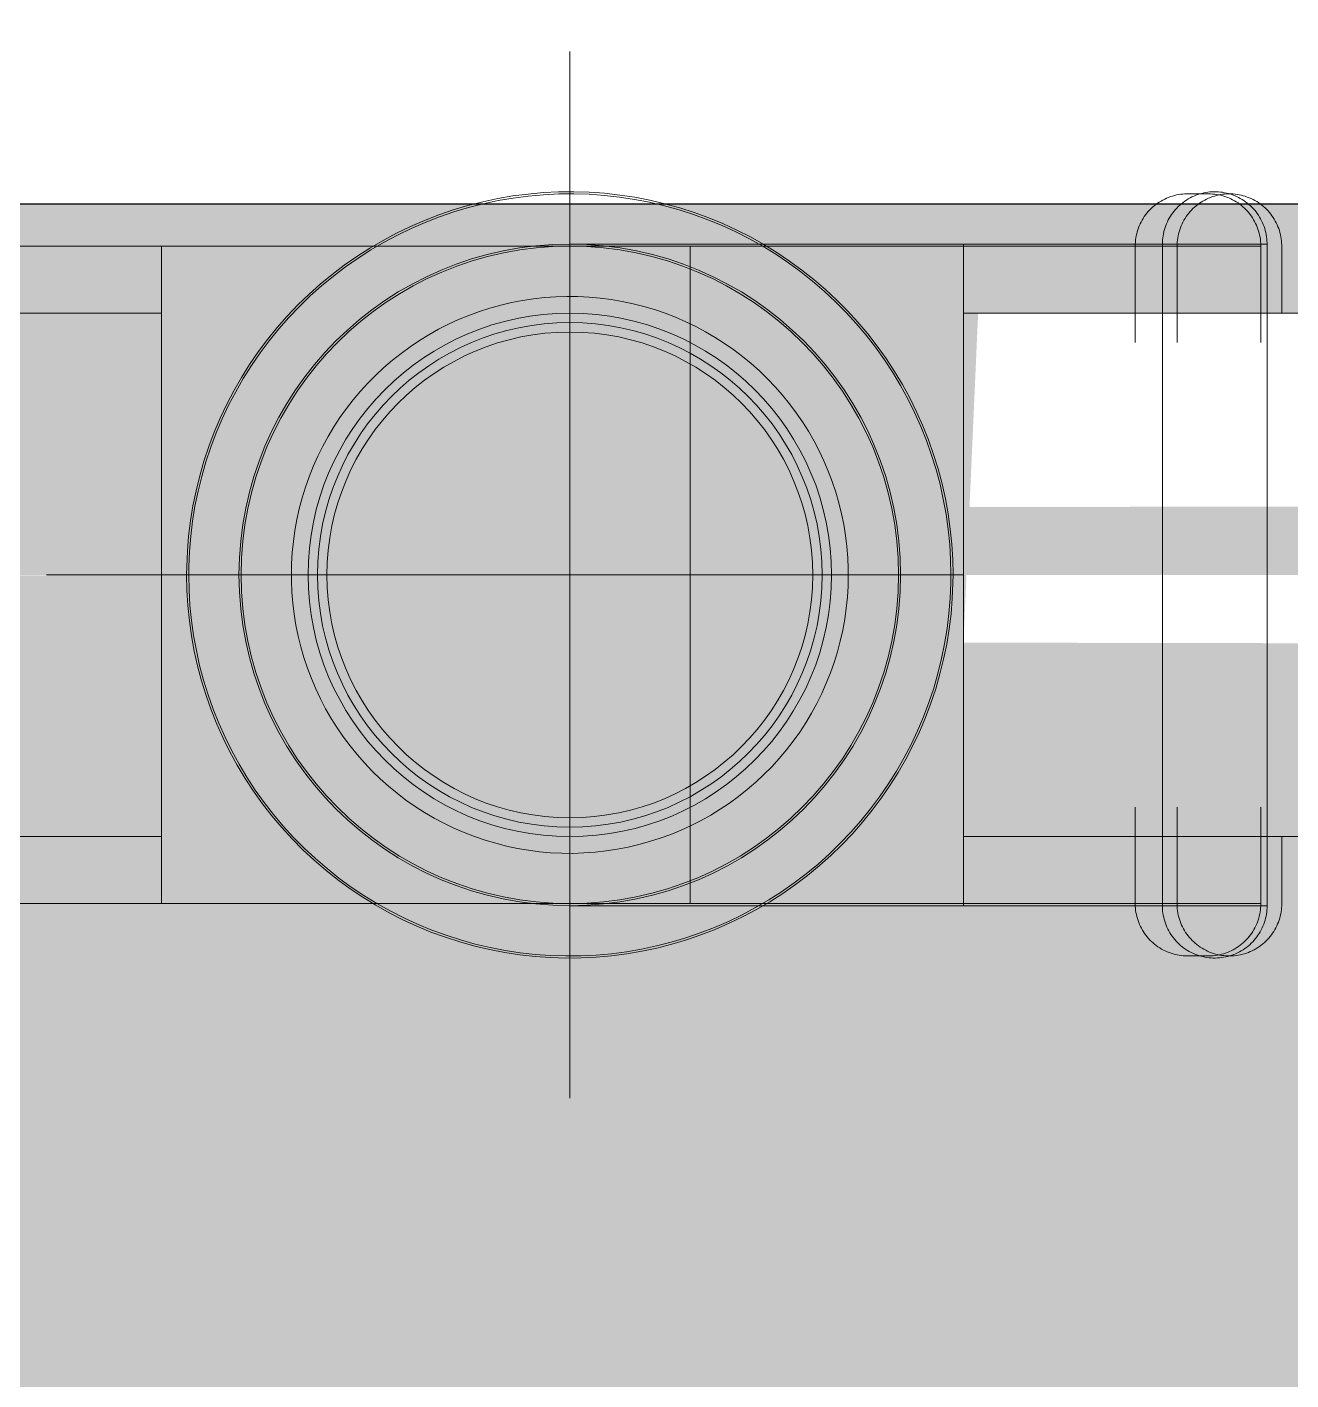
# Model space of a CAD drawing. Header units: metres. Extents: x 149 to 429, y -3 to 162.
# Drawn here: x 355.8616 to 355.922, y 107.408 to 107.4726 of the extents above; entities that cross this region are included whole.
import ezdxf

# ---------------------------------------------------------------- set-up
doc = ezdxf.new("R2010")
doc.units = ezdxf.units.M
doc.layers.add('1053_ARQ_BASE_MATADOURO_2_dwg', color=7, linetype='Continuous', lineweight=5, true_color=0x767676)
for name, color, linetype, lineweight in [('A-PISO', 7, 'Continuous', 5), ('A-WALL', 7, 'Continuous', 9), ('P-PIPE', 7, 'Continuous', 5), ('P-PIPE-CNTR', 7, 'Continuous', 5)]:
    doc.layers.add(name, color=color, linetype=linetype, lineweight=lineweight)

# ---------------------------------------------------------------- blocks, each defined once
blk = doc.blocks.new('AÇO_Cotovelo 90 45 - AÇO_Cotovelo 90 45-V130-TÉRREO 1_20 - Dependente 2')
at = {"layer": 'P-PIPE'}
for p, q in [((149.515823, 107.462284), (149.501323, 107.462284)), ((149.501323, 107.446484), (149.501323, 107.462284)), ((149.501323, 107.446484), (149.501323, 107.462284)), ((149.515823, 107.462284), (149.515823, 107.446484)), ((149.482523, 107.446484), (149.470473, 107.446484)), ((149.501323, 107.430684), (149.501323, 107.446484)), ((149.501323, 107.430684), (149.501323, 107.446484)), ((149.515823, 107.446484), (149.515823, 107.430684)), ((149.501323, 107.430684), (149.515823, 107.430684))]:
    blk.add_line(p, q, dxfattribs=at)
at = {"layer": 'P-PIPE', "flags": 128}
for points in [[(149.500823, 107.446484), (149.500808, 107.447216), (149.500765, 107.447947), (149.500691, 107.448675), (149.500589, 107.4494), (149.500458, 107.45012), (149.500299, 107.450834), (149.50011, 107.451542), (149.499894, 107.452241), (149.49965, 107.452931), (149.499378, 107.453611), (149.49908, 107.454279), (149.498755, 107.454935), (149.498404, 107.455577), (149.498028, 107.456205), (149.497627, 107.456817), (149.497201, 107.457413), (149.496753, 107.457991), (149.496281, 107.458551), (149.495788, 107.459092), (149.495273, 107.459612), (149.494738, 107.460111), (149.494183, 107.460589), (149.49361, 107.461044), (149.493018, 107.461476), (149.492411, 107.461883), (149.491787, 107.462266), (149.491148, 107.462624), (149.490496, 107.462956), (149.489831, 107.463262), (149.489154, 107.463541), (149.488467, 107.463792), (149.48777, 107.464016), (149.487065, 107.464212), (149.486352, 107.464379), (149.485633, 107.464518), (149.48491, 107.464628), (149.484182, 107.464709), (149.483452, 107.464761), (149.482721, 107.464783), (149.481989, 107.464777), (149.481258, 107.464741), (149.480529, 107.464675), (149.479803, 107.464581), (149.479081, 107.464458), (149.478365, 107.464306), (149.477656, 107.464125), (149.476954, 107.463916), (149.476262, 107.46368), (149.475579, 107.463416), (149.474908, 107.463124), (149.474248, 107.462807), (149.473602, 107.462463), (149.47297, 107.462093), (149.472354, 107.461699), (149.471753, 107.46128), (149.47117, 107.460837), (149.470606, 107.460372), (149.47006, 107.459884), (149.469534, 107.459375), (149.469029, 107.458845), (149.468545, 107.458296), (149.468084, 107.457727), (149.467646, 107.457141), (149.467232, 107.456538), (149.466842, 107.455918), (149.466477, 107.455283), (149.466138, 107.454635), (149.465825, 107.453973), (149.465539, 107.453299), (149.46528, 107.452615), (149.465049, 107.45192), (149.464846, 107.451217), (149.46467, 107.450506), (149.464524, 107.449789), (149.464406, 107.449067), (149.464317, 107.44834), (149.464258, 107.447611), (149.464227, 107.446879), (149.464223, 107.446484)], [(149.510823, 107.462284), (149.510825, 107.462384), (149.510831, 107.462484), (149.510841, 107.462584), (149.510855, 107.462683), (149.510873, 107.462781), (149.510895, 107.462879), (149.51092, 107.462975), (149.51095, 107.463071), (149.510983, 107.463165), (149.51102, 107.463258), (149.511061, 107.463349), (149.511106, 107.463439), (149.511153, 107.463527), (149.511205, 107.463612), (149.51126, 107.463696), (149.511318, 107.463777), (149.511379, 107.463856), (149.511444, 107.463933), (149.511511, 107.464007), (149.511581, 107.464078), (149.511654, 107.464146), (149.51173, 107.464211), (149.511808, 107.464273), (149.511889, 107.464332), (149.511972, 107.464388), (149.512057, 107.46444), (149.512145, 107.464489), (149.512234, 107.464535), (149.512325, 107.464576), (149.512417, 107.464614), (149.512511, 107.464649), (149.512606, 107.464679), (149.512703, 107.464706), (149.5128, 107.464729), (149.512898, 107.464748), (149.512997, 107.464763), (149.513096, 107.464774), (149.513196, 107.464781), (149.513296, 107.464784), (149.513396, 107.464783), (149.513496, 107.464778), (149.513596, 107.464769), (149.513695, 107.464757), (149.513793, 107.46474), (149.513891, 107.464719), (149.513988, 107.464694), (149.514084, 107.464666), (149.514178, 107.464633), (149.514272, 107.464597), (149.514363, 107.464558), (149.514453, 107.464514), (149.514542, 107.464467), (149.514628, 107.464417), (149.514712, 107.464363), (149.514794, 107.464306), (149.514874, 107.464245), (149.514951, 107.464182), (149.515026, 107.464115), (149.515098, 107.464045), (149.515167, 107.463973), (149.515233, 107.463898), (149.515296, 107.46382), (149.515355, 107.46374), (149.515412, 107.463658), (149.515465, 107.463573), (149.515515, 107.463486), (149.515561, 107.463398), (149.515604, 107.463307), (149.515643, 107.463215), (149.515679, 107.463122), (149.51571, 107.463027), (149.515738, 107.462931), (149.515762, 107.462834), (149.515782, 107.462736), (149.515798, 107.462637), (149.51581, 107.462538), (149.515818, 107.462438), (149.515822, 107.462338), (149.515823, 107.462284)], [(149.501323, 107.462284), (149.500571, 107.462284), (149.499821, 107.462284), (149.499072, 107.462284), (149.498328, 107.462284), (149.497588, 107.462284), (149.496854, 107.462284), (149.496128, 107.462284), (149.495409, 107.462284), (149.4947, 107.462284), (149.494002, 107.462284), (149.493315, 107.462284), (149.492642, 107.462284), (149.491982, 107.462284), (149.491337, 107.462284), (149.490708, 107.462284), (149.490096, 107.462284), (149.489502, 107.462284), (149.488927, 107.462284), (149.488371, 107.462284), (149.487837, 107.462284), (149.487324, 107.462284), (149.486833, 107.462284), (149.486366, 107.462284), (149.485922, 107.462284), (149.485503, 107.462284), (149.48511, 107.462284), (149.484742, 107.462284), (149.484401, 107.462284), (149.484087, 107.462284), (149.483801, 107.462284), (149.483542, 107.462284), (149.483312, 107.462284), (149.483111, 107.462284), (149.482939, 107.462284), (149.482797, 107.462284), (149.482684, 107.462284), (149.4826, 107.462284), (149.482547, 107.462284)], [(149.510823, 107.462272), (149.510823, 107.462234), (149.510823, 107.462171), (149.510823, 107.462083), (149.510823, 107.461969), (149.510823, 107.461831), (149.510823, 107.461669), (149.510823, 107.461482), (149.510823, 107.461272), (149.510823, 107.461037), (149.510823, 107.460779), (149.510823, 107.460499), (149.510823, 107.460196), (149.510823, 107.459871), (149.510823, 107.459525), (149.510823, 107.459157), (149.510823, 107.45877), (149.510823, 107.458363), (149.510823, 107.457937), (149.510823, 107.457492), (149.510823, 107.45703), (149.510823, 107.456551), (149.510823, 107.456056), (149.510823, 107.455546), (149.510823, 107.455021), (149.510823, 107.454483), (149.510823, 107.453931), (149.510823, 107.453368), (149.510823, 107.452794), (149.510823, 107.45221), (149.510823, 107.451616), (149.510823, 107.451014), (149.510823, 107.450406), (149.510823, 107.44979), (149.510823, 107.44917), (149.510823, 107.448545), (149.510823, 107.447917), (149.510823, 107.447287), (149.510823, 107.446655), (149.510823, 107.446484)], [(149.510823, 107.458662), (149.510823, 107.459055), (149.510823, 107.459428), (149.510823, 107.45978), (149.510823, 107.46011), (149.510823, 107.460419), (149.510823, 107.460706), (149.510823, 107.46097), (149.510823, 107.461211), (149.510823, 107.461428), (149.510823, 107.461621), (149.510823, 107.46179), (149.510823, 107.461935), (149.510823, 107.462054), (149.510823, 107.462149), (149.510823, 107.462219), (149.510823, 107.462264)], [(149.515823, 107.462272), (149.515823, 107.462234), (149.515823, 107.462171), (149.515823, 107.462083), (149.515823, 107.461969), (149.515823, 107.461831), (149.515823, 107.461669), (149.515823, 107.461482), (149.515823, 107.461272), (149.515823, 107.461037), (149.515823, 107.460779), (149.515823, 107.460499), (149.515823, 107.460196), (149.515823, 107.459871), (149.515823, 107.459525), (149.515823, 107.459157), (149.515823, 107.45877)], [(149.515823, 107.446484), (149.515823, 107.447116), (149.515823, 107.447747), (149.515823, 107.448376), (149.515823, 107.449002), (149.515823, 107.449623), (149.515823, 107.45024), (149.515823, 107.450851), (149.515823, 107.451455), (149.515823, 107.45205), (149.515823, 107.452637), (149.515823, 107.453214), (149.515823, 107.45378), (149.515823, 107.454335), (149.515823, 107.454877), (149.515823, 107.455406), (149.515823, 107.45592), (149.515823, 107.456419), (149.515823, 107.456903), (149.515823, 107.457369), (149.515823, 107.457819), (149.515823, 107.45825), (149.515823, 107.458662), (149.515823, 107.459055), (149.515823, 107.459428), (149.515823, 107.45978), (149.515823, 107.46011), (149.515823, 107.460419), (149.515823, 107.460706), (149.515823, 107.46097), (149.515823, 107.461211), (149.515823, 107.461428), (149.515823, 107.461621), (149.515823, 107.46179), (149.515823, 107.461935), (149.515823, 107.462054), (149.515823, 107.462149), (149.515823, 107.462219), (149.515823, 107.462264)], [(149.469223, 107.446484), (149.469234, 107.447016), (149.469266, 107.447547), (149.469319, 107.448077), (149.469393, 107.448603), (149.469488, 107.449127), (149.469604, 107.449646), (149.469741, 107.45016), (149.469898, 107.450668), (149.470076, 107.45117), (149.470273, 107.451664), (149.47049, 107.452149), (149.470726, 107.452626), (149.470981, 107.453093), (149.471255, 107.453549), (149.471546, 107.453994), (149.471855, 107.454427), (149.472181, 107.454847), (149.472524, 107.455254), (149.472883, 107.455647), (149.473257, 107.456025), (149.473646, 107.456388), (149.474049, 107.456735), (149.474466, 107.457066), (149.474895, 107.45738), (149.475337, 107.457676), (149.47579, 107.457954), (149.476254, 107.458214), (149.476728, 107.458456), (149.477212, 107.458678), (149.477704, 107.45888), (149.478203, 107.459063), (149.47871, 107.459226), (149.479222, 107.459368), (149.47974, 107.45949), (149.480262, 107.459591), (149.480788, 107.459671), (149.481317, 107.45973), (149.481848, 107.459767), (149.482379, 107.459784), (149.482911, 107.459779), (149.483443, 107.459753), (149.483973, 107.459705), (149.4845, 107.459637), (149.485024, 107.459547), (149.485545, 107.459437), (149.48606, 107.459305), (149.48657, 107.459154), (149.487074, 107.458982), (149.48757, 107.45879), (149.488058, 107.458578), (149.488537, 107.458347), (149.489007, 107.458097), (149.489466, 107.457828), (149.489914, 107.457542), (149.49035, 107.457237), (149.490774, 107.456916), (149.491184, 107.456577), (149.491581, 107.456223), (149.491963, 107.455853), (149.49233, 107.455468), (149.492682, 107.455069), (149.493017, 107.454656), (149.493335, 107.454229), (149.493636, 107.453791), (149.49392, 107.453341), (149.494185, 107.452879), (149.494431, 107.452408), (149.494658, 107.451927), (149.494866, 107.451437), (149.495055, 107.45094), (149.495223, 107.450435), (149.495371, 107.449924), (149.495498, 107.449407), (149.495604, 107.448886), (149.49569, 107.448361), (149.495754, 107.447833), (149.495798, 107.447303), (149.49582, 107.446772), (149.495823, 107.446484)], [(149.464223, 107.446484), (149.464238, 107.445753), (149.464282, 107.445022), (149.464355, 107.444294), (149.464457, 107.443569), (149.464588, 107.442849), (149.464748, 107.442134), (149.464936, 107.441427), (149.465152, 107.440728), (149.465396, 107.440038), (149.465668, 107.439358), (149.465966, 107.43869), (149.466291, 107.438034), (149.466642, 107.437391), (149.467018, 107.436764), (149.467419, 107.436151), (149.467845, 107.435556), (149.468293, 107.434977), (149.468765, 107.434418), (149.469259, 107.433877), (149.469773, 107.433357), (149.470308, 107.432857), (149.470863, 107.43238), (149.471437, 107.431925), (149.472028, 107.431493), (149.472636, 107.431085), (149.473259, 107.430702), (149.473898, 107.430345), (149.47455, 107.430013), (149.475215, 107.429707), (149.475892, 107.429428), (149.476579, 107.429177), (149.477276, 107.428953), (149.477981, 107.428757), (149.478694, 107.428589), (149.479413, 107.428451), (149.480136, 107.428341), (149.480864, 107.42826), (149.481594, 107.428208), (149.482325, 107.428185), (149.483057, 107.428192), (149.483788, 107.428228), (149.484517, 107.428293), (149.485243, 107.428388), (149.485965, 107.428511), (149.486681, 107.428663), (149.48739, 107.428843), (149.488092, 107.429052), (149.488784, 107.429289), (149.489467, 107.429553), (149.490139, 107.429844), (149.490798, 107.430162), (149.491444, 107.430506), (149.492076, 107.430876), (149.492692, 107.43127), (149.493293, 107.431689), (149.493876, 107.432131), (149.494441, 107.432597), (149.494986, 107.433085), (149.495512, 107.433594), (149.496017, 107.434123), (149.496501, 107.434673), (149.496962, 107.435241), (149.4974, 107.435828), (149.497814, 107.436431), (149.498204, 107.437051), (149.498569, 107.437685), (149.498908, 107.438334), (149.499221, 107.438996), (149.499507, 107.439669), (149.499766, 107.440354), (149.499997, 107.441048), (149.5002, 107.441752), (149.500376, 107.442462), (149.500522, 107.443179), (149.50064, 107.443902), (149.500729, 107.444628), (149.500788, 107.445358), (149.500819, 107.446089), (149.500823, 107.446484)], [(149.495823, 107.446484), (149.495812, 107.445952), (149.49578, 107.445421), (149.495727, 107.444892), (149.495653, 107.444365), (149.495558, 107.443842), (149.495442, 107.443323), (149.495305, 107.442809), (149.495148, 107.442301), (149.49497, 107.441799), (149.494773, 107.441305), (149.494556, 107.440819), (149.49432, 107.440343), (149.494065, 107.439876), (149.493792, 107.43942), (149.4935, 107.438975), (149.493191, 107.438542), (149.492865, 107.438121), (149.492522, 107.437715), (149.492163, 107.437322), (149.491789, 107.436944), (149.4914, 107.436581), (149.490997, 107.436234), (149.49058, 107.435903), (149.490151, 107.435589), (149.489709, 107.435293), (149.489256, 107.435014), (149.488792, 107.434754), (149.488318, 107.434513), (149.487834, 107.434291), (149.487342, 107.434088), (149.486843, 107.433905), (149.486336, 107.433743), (149.485824, 107.4336), (149.485306, 107.433479), (149.484784, 107.433378), (149.484258, 107.433298), (149.483729, 107.433239), (149.483198, 107.433202), (149.482667, 107.433185), (149.482135, 107.43319), (149.481603, 107.433216), (149.481074, 107.433264), (149.480546, 107.433332), (149.480022, 107.433422), (149.479501, 107.433532), (149.478986, 107.433663), (149.478476, 107.433815), (149.477972, 107.433987), (149.477476, 107.434179), (149.476988, 107.434391), (149.476509, 107.434622), (149.47604, 107.434872), (149.47558, 107.43514), (149.475132, 107.435427), (149.474696, 107.435731), (149.474272, 107.436053), (149.473862, 107.436391), (149.473465, 107.436746), (149.473083, 107.437116), (149.472716, 107.437501), (149.472364, 107.4379), (149.472029, 107.438313), (149.471711, 107.438739), (149.47141, 107.439178), (149.471126, 107.439628), (149.470861, 107.440089), (149.470615, 107.440561), (149.470388, 107.441042), (149.47018, 107.441531), (149.469991, 107.442029), (149.469823, 107.442534), (149.469676, 107.443045), (149.469548, 107.443561), (149.469442, 107.444082), (149.469356, 107.444607), (149.469292, 107.445135), (149.469248, 107.445666), (149.469226, 107.446197), (149.469223, 107.446484)], [(149.510823, 107.446484), (149.510823, 107.445853), (149.510823, 107.445222), (149.510823, 107.444593), (149.510823, 107.443967), (149.510823, 107.443345), (149.510823, 107.442729), (149.510823, 107.442118), (149.510823, 107.441514), (149.510823, 107.440918), (149.510823, 107.440332), (149.510823, 107.439755), (149.510823, 107.439188), (149.510823, 107.438634), (149.510823, 107.438092), (149.510823, 107.437563), (149.510823, 107.437049), (149.510823, 107.436549), (149.510823, 107.436066), (149.510823, 107.435599), (149.510823, 107.43515), (149.510823, 107.434719), (149.510823, 107.434307), (149.510823, 107.433914), (149.510823, 107.433541), (149.510823, 107.433189), (149.510823, 107.432858), (149.510823, 107.432549), (149.510823, 107.432263), (149.510823, 107.431999), (149.510823, 107.431758), (149.510823, 107.431541), (149.510823, 107.431348), (149.510823, 107.431179), (149.510823, 107.431034), (149.510823, 107.430914), (149.510823, 107.430819), (149.510823, 107.430749), (149.510823, 107.430705)], [(149.515823, 107.430697), (149.515823, 107.430735), (149.515823, 107.430798), (149.515823, 107.430886), (149.515823, 107.430999), (149.515823, 107.431137), (149.515823, 107.4313), (149.515823, 107.431486), (149.515823, 107.431697), (149.515823, 107.431932), (149.515823, 107.432189), (149.515823, 107.43247), (149.515823, 107.432773), (149.515823, 107.433098), (149.515823, 107.433444), (149.515823, 107.433811), (149.515823, 107.434199), (149.515823, 107.434606), (149.515823, 107.435032), (149.515823, 107.435476), (149.515823, 107.435938), (149.515823, 107.436417), (149.515823, 107.436912), (149.515823, 107.437423), (149.515823, 107.437948), (149.515823, 107.438486), (149.515823, 107.439037), (149.515823, 107.439601), (149.515823, 107.440175), (149.515823, 107.440759), (149.515823, 107.441353), (149.515823, 107.441954), (149.515823, 107.442563), (149.515823, 107.443178), (149.515823, 107.443799), (149.515823, 107.444424), (149.515823, 107.445052), (149.515823, 107.445682), (149.515823, 107.446314), (149.515823, 107.446484)], [(149.510823, 107.430697), (149.510823, 107.430735), (149.510823, 107.430798), (149.510823, 107.430886), (149.510823, 107.430999), (149.510823, 107.431137), (149.510823, 107.4313), (149.510823, 107.431486), (149.510823, 107.431697), (149.510823, 107.431932), (149.510823, 107.432189), (149.510823, 107.43247), (149.510823, 107.432773), (149.510823, 107.433098), (149.510823, 107.433444), (149.510823, 107.433811), (149.510823, 107.434199)], [(149.515823, 107.434307), (149.515823, 107.433914), (149.515823, 107.433541), (149.515823, 107.433189), (149.515823, 107.432858), (149.515823, 107.432549), (149.515823, 107.432263), (149.515823, 107.431999), (149.515823, 107.431758), (149.515823, 107.431541), (149.515823, 107.431348), (149.515823, 107.431179), (149.515823, 107.431034), (149.515823, 107.430914), (149.515823, 107.430819), (149.515823, 107.430749), (149.515823, 107.430705)], [(149.482538, 107.430684), (149.482583, 107.430684), (149.482658, 107.430684), (149.482763, 107.430684), (149.482898, 107.430684), (149.483062, 107.430684), (149.483255, 107.430684), (149.483477, 107.430684), (149.483728, 107.430684), (149.484007, 107.430684), (149.484314, 107.430684), (149.484648, 107.430684), (149.485008, 107.430684), (149.485395, 107.430684), (149.485807, 107.430684), (149.486244, 107.430684), (149.486705, 107.430684), (149.487189, 107.430684), (149.487696, 107.430684), (149.488225, 107.430684), (149.488775, 107.430684), (149.489345, 107.430684), (149.489934, 107.430684), (149.490541, 107.430684), (149.491165, 107.430684), (149.491806, 107.430684), (149.492462, 107.430684), (149.493132, 107.430684), (149.493815, 107.430684), (149.494511, 107.430684), (149.495217, 107.430684), (149.495933, 107.430684), (149.496657, 107.430684), (149.497389, 107.430684), (149.498128, 107.430684), (149.498871, 107.430684), (149.499618, 107.430684), (149.500368, 107.430684), (149.50112, 107.430684), (149.501323, 107.430684)], [(149.515823, 107.430684), (149.515821, 107.430584), (149.515815, 107.430485), (149.515805, 107.430385), (149.515791, 107.430286), (149.515773, 107.430188), (149.515751, 107.43009), (149.515726, 107.429993), (149.515696, 107.429898), (149.515663, 107.429804), (149.515626, 107.429711), (149.515585, 107.42962), (149.515541, 107.42953), (149.515493, 107.429442), (149.515441, 107.429356), (149.515386, 107.429273), (149.515328, 107.429191), (149.515267, 107.429112), (149.515203, 107.429036), (149.515135, 107.428962), (149.515065, 107.428891), (149.514992, 107.428823), (149.514916, 107.428758), (149.514838, 107.428695), (149.514757, 107.428636), (149.514674, 107.428581), (149.514589, 107.428528), (149.514501, 107.428479), (149.514412, 107.428434), (149.514321, 107.428392), (149.514229, 107.428354), (149.514135, 107.42832), (149.51404, 107.428289), (149.513943, 107.428263), (149.513846, 107.42824), (149.513748, 107.428221), (149.513649, 107.428206), (149.51355, 107.428195), (149.51345, 107.428188), (149.51335, 107.428184), (149.51325, 107.428185), (149.51315, 107.42819), (149.513051, 107.428199), (149.512951, 107.428212), (149.512853, 107.428229), (149.512755, 107.42825), (149.512658, 107.428274), (149.512562, 107.428303), (149.512468, 107.428335), (149.512374, 107.428371), (149.512283, 107.428411), (149.512193, 107.428455), (149.512104, 107.428502), (149.512018, 107.428552), (149.511934, 107.428606), (149.511852, 107.428663), (149.511772, 107.428724), (149.511695, 107.428787), (149.51162, 107.428854), (149.511549, 107.428923), (149.51148, 107.428996), (149.511413, 107.429071), (149.51135, 107.429148), (149.511291, 107.429229), (149.511234, 107.429311), (149.511181, 107.429396), (149.511131, 107.429482), (149.511085, 107.429571), (149.511042, 107.429661), (149.511003, 107.429753), (149.510967, 107.429847), (149.510936, 107.429942), (149.510908, 107.430038), (149.510884, 107.430135), (149.510864, 107.430233), (149.510848, 107.430332), (149.510836, 107.430431), (149.510828, 107.43053), (149.510824, 107.43063), (149.510823, 107.430684)]]:
    blk.add_lwpolyline(points, dxfattribs=at)
at = {"layer": 'P-PIPE'}
for radius, start, end in [(0.0158, 0, 180), (0.0158, 0, 180), (0.0158, 0, 180), (0.01205, 0, 180), (0.01205, 0, 180), (0.0158, 180, 0), (0.0158, 180, 0), (0.0158, 180, 0), (0.01205, 180, 0), (0.01205, 180, 0)]:
    blk.add_arc((149.482523, 107.446484), radius, start, end, dxfattribs=at)
blk = doc.blocks.new('1053_ARQ_BASE_MATADOURO_2_dwg-3637054-TÉRREO 1_20 - Dependente 2')
at = {"layer": 'A-PISO', "color": 253, "lineweight": 30, "true_color": 0xaaaaaa, "flags": 128}
blk.add_lwpolyline([(149.295176, 75.07815), (149.795176, 75.07815), (149.795176, 74.27815), (149.295176, 74.27815), (149.295176, 75.07815), (149.295176, 74.27815)], dxfattribs=at)
at = {"layer": 'A-PISO', "color": 253, "true_color": 0xaaaaaa, "flags": 128}
blk.add_lwpolyline([(139.323932, 74.02815), (139.884139, 74.02815), (159.539408, 74.02815), (159.539408, 74.27815), (139.884139, 74.27815), (139.323932, 74.27815)], dxfattribs=at)

msp = doc.modelspace()

# ---------------------------------------------------------------- hatches: boundary and pattern name
at = {"layer": 'A-WALL', "true_color": 0xffd4aa, "transparency": 33554483}
h = msp.add_hatch(color=41, dxfattribs=at)
h.paths.add_polyline_path([(346.289176, 107.214184), (365.944445, 107.214184), (365.944445, 107.464184), (346.289176, 107.464184)])
h.paths.add_polyline_path([(365.908478, 107.429681), (365.894652, 107.452729), (365.914923, 107.455311), (365.908432, 107.433984)])
h.paths.add_polyline_path([(355.86806, 107.433982), (353.32056, 107.443249), (353.32056, 107.458984), (355.86806, 107.44972), (355.86806, 107.43441)])
h.paths.add_polyline_path([(361.05456, 107.433984), (355.90636, 107.443249), (355.90706, 107.458984), (365.884951, 107.44972), (365.884951, 107.433984), (361.12056, 107.433984)])
h.paths.add_polyline_path([(352.693838, 107.433984), (350.72056, 107.443249), (350.72056, 107.458984), (353.25456, 107.44972), (353.25456, 107.433984)])
h.paths.add_polyline_path([(350.65456, 107.433984), (348.12056, 107.443249), (348.12056, 107.458984), (350.65456, 107.44972), (350.65456, 107.434421)])
h.paths.add_polyline_path([(346.945906, 107.433984), (346.766976, 107.443249), (346.766976, 107.458984), (348.05456, 107.44972), (348.05456, 107.433984), (347.584565, 107.433984)])
at = {"layer": 'P-PIPE', "true_color": 0xc0c0c0}
for points in [[(355.86806, 107.446484), (355.86806, 107.458984), (353.32056, 107.44972), (353.32056, 107.446484), (354.609815, 107.446484)], [(356.525793, 107.446484), (360.860451, 107.45731), (360.860451, 107.458984), (355.90636, 107.44972), (355.90636, 107.446484)], [(355.86806, 107.433984), (355.86806, 107.446484), (353.32056, 107.435659), (353.32056, 107.433984), (355.85456, 107.433987)], [(358.45456, 107.433984), (360.860451, 107.443249), (360.860451, 107.446484), (355.90636, 107.435659), (355.90706, 107.433984), (358.44177, 107.433984)]]:
    msp.add_hatch(color=9, dxfattribs=at).paths.add_polyline_path(points)

# ---------------------------------------------------------------- linework, layer by layer
at = {"layer": 'A-WALL', "color": 253, "true_color": 0xaaaaaa}
msp.add_line((365.944445, 107.464184), (346.289176, 107.464184), dxfattribs=at)
at = {"layer": 'P-PIPE'}
for p, q in [((355.91806, 107.464684), (355.91706, 107.464684)), ((355.92056, 107.462184), (355.85456, 107.462184)), ((355.893302, 107.462184), (355.85856, 107.462184)), ((355.88756, 107.462184), (355.86806, 107.462184)), ((355.86806, 107.462184), (355.86806, 107.446484)), ((355.90706, 107.462184), (355.88756, 107.462184)), ((355.893302, 107.446484), (355.893302, 107.462184)), ((355.91656, 107.462184), (355.90706, 107.462184)), ((355.91456, 107.457586), (355.91456, 107.462184)), ((355.91656, 107.462184), (355.91656, 107.457586)), ((355.92056, 107.460081), (355.92056, 107.462184)), ((355.92056, 107.457586), (355.92056, 107.462184)), ((355.86806, 107.458984), (353.32056, 107.458984)), ((355.86806, 107.433984), (355.86806, 107.458984)), ((360.860451, 107.458984), (355.90636, 107.458984)), ((355.90636, 107.458984), (355.90636, 107.433984)), ((355.893302, 107.458084), (355.893302, 107.446484)), ((355.86806, 107.446484), (355.86806, 107.430784)), ((355.893302, 107.446484), (355.893302, 107.434884)), ((355.893302, 107.430784), (355.893302, 107.446484)), ((355.91456, 107.430784), (355.91456, 107.435383)), ((355.91656, 107.435383), (355.91656, 107.430784)), ((355.92056, 107.430784), (355.92056, 107.435383)), ((353.32056, 107.433984), (355.86806, 107.433984)), ((355.90636, 107.433984), (360.860451, 107.433984)), ((355.92056, 107.430784), (355.92056, 107.432888)), ((355.85456, 107.430784), (355.92056, 107.430784)), ((355.85856, 107.430784), (355.893302, 107.430784)), ((355.86806, 107.430784), (355.88756, 107.430784)), ((355.88756, 107.430784), (355.90706, 107.430784)), ((355.90706, 107.430784), (355.91656, 107.430784)), ((355.91706, 107.428284), (355.91806, 107.428284))]:
    msp.add_line(p, q, dxfattribs=at)
at = {"layer": 'P-PIPE', "flags": 128}
for points in [[(355.90576, 107.446484), (355.905746, 107.447212), (355.905702, 107.447939), (355.905629, 107.448663), (355.905528, 107.449384), (355.905397, 107.4501), (355.905239, 107.450811), (355.905051, 107.451514), (355.904836, 107.452209), (355.904594, 107.452896), (355.904324, 107.453572), (355.904027, 107.454236), (355.903703, 107.454889), (355.903354, 107.455528), (355.90298, 107.456152), (355.902581, 107.456761), (355.902158, 107.457353), (355.901712, 107.457928), (355.901243, 107.458485), (355.900752, 107.459023), (355.90024, 107.45954), (355.899708, 107.460037), (355.899156, 107.460512), (355.898586, 107.460964), (355.897998, 107.461394), (355.897394, 107.461799), (355.896773, 107.46218), (355.896138, 107.462536), (355.89549, 107.462866), (355.894828, 107.46317), (355.894155, 107.463447), (355.893471, 107.463698), (355.892778, 107.46392), (355.892077, 107.464115), (355.891368, 107.464281), (355.890654, 107.46442), (355.889934, 107.464529), (355.88921, 107.464609), (355.888484, 107.464661), (355.887757, 107.464683), (355.887029, 107.464677), (355.886302, 107.464641), (355.885577, 107.464576), (355.884855, 107.464482), (355.884137, 107.46436), (355.883425, 107.464208), (355.88272, 107.464029), (355.882022, 107.463821), (355.881333, 107.463586), (355.880654, 107.463323), (355.879986, 107.463034), (355.879331, 107.462717), (355.878688, 107.462375), (355.87806, 107.462008), (355.877446, 107.461616), (355.876849, 107.461199), (355.87627, 107.460759), (355.875708, 107.460296), (355.875165, 107.459811), (355.874642, 107.459305), (355.87414, 107.458778), (355.873659, 107.458231), (355.8732, 107.457666), (355.872764, 107.457083), (355.872352, 107.456483), (355.871965, 107.455866), (355.871602, 107.455235), (355.871265, 107.45459), (355.870954, 107.453932), (355.870669, 107.453262), (355.870412, 107.452581), (355.870182, 107.451891), (355.869979, 107.451191), (355.869805, 107.450484), (355.869659, 107.449771), (355.869542, 107.449053), (355.869454, 107.44833), (355.869395, 107.447605), (355.869364, 107.446877), (355.86936, 107.446484)], [(355.90576, 107.446484), (355.905746, 107.447212), (355.905702, 107.447939), (355.905629, 107.448663), (355.905528, 107.449384), (355.905397, 107.4501), (355.905239, 107.450811), (355.905051, 107.451514), (355.904836, 107.452209), (355.904594, 107.452896), (355.904324, 107.453572), (355.904027, 107.454236), (355.903703, 107.454889), (355.903354, 107.455528), (355.90298, 107.456152), (355.902581, 107.456761), (355.902158, 107.457353), (355.901712, 107.457928), (355.901243, 107.458485), (355.900752, 107.459023), (355.90024, 107.45954), (355.899708, 107.460037), (355.899156, 107.460512), (355.898586, 107.460964), (355.897998, 107.461394), (355.897394, 107.461799), (355.896773, 107.46218), (355.896138, 107.462536), (355.89549, 107.462866), (355.894828, 107.46317), (355.894155, 107.463447), (355.893471, 107.463698), (355.892778, 107.46392), (355.892077, 107.464115), (355.891368, 107.464281), (355.890654, 107.46442), (355.889934, 107.464529), (355.88921, 107.464609), (355.888484, 107.464661), (355.887757, 107.464683), (355.887029, 107.464677), (355.886302, 107.464641), (355.885577, 107.464576), (355.884855, 107.464482), (355.884137, 107.46436), (355.883425, 107.464208), (355.88272, 107.464029), (355.882022, 107.463821), (355.881333, 107.463586), (355.880654, 107.463323), (355.879986, 107.463034), (355.879331, 107.462717), (355.878688, 107.462375), (355.87806, 107.462008), (355.877446, 107.461616), (355.876849, 107.461199), (355.87627, 107.460759), (355.875708, 107.460296), (355.875165, 107.459811), (355.874642, 107.459305), (355.87414, 107.458778), (355.873659, 107.458231), (355.8732, 107.457666), (355.872764, 107.457083), (355.872352, 107.456483), (355.871965, 107.455866), (355.871602, 107.455235), (355.871265, 107.45459), (355.870954, 107.453932), (355.870669, 107.453262), (355.870412, 107.452581), (355.870182, 107.451891), (355.869979, 107.451191), (355.869805, 107.450484), (355.869659, 107.449771), (355.869542, 107.449053), (355.869454, 107.44833), (355.869395, 107.447605), (355.869364, 107.446877), (355.86936, 107.446484)], [(355.90576, 107.446484), (355.905746, 107.447212), (355.905702, 107.447939), (355.905629, 107.448663), (355.905528, 107.449384), (355.905397, 107.4501), (355.905239, 107.450811), (355.905051, 107.451514), (355.904836, 107.452209), (355.904594, 107.452896), (355.904324, 107.453572), (355.904027, 107.454236), (355.903703, 107.454889), (355.903354, 107.455528), (355.90298, 107.456152), (355.902581, 107.456761), (355.902158, 107.457353), (355.901712, 107.457928), (355.901243, 107.458485), (355.900752, 107.459023), (355.90024, 107.45954), (355.899708, 107.460037), (355.899156, 107.460512), (355.898586, 107.460964), (355.897998, 107.461394), (355.897394, 107.461799), (355.896773, 107.46218), (355.896138, 107.462536), (355.89549, 107.462866), (355.894828, 107.46317), (355.894155, 107.463447), (355.893471, 107.463698), (355.892778, 107.46392), (355.892077, 107.464115), (355.891368, 107.464281), (355.890654, 107.46442), (355.889934, 107.464529), (355.88921, 107.464609), (355.888484, 107.464661), (355.887757, 107.464683), (355.887029, 107.464677), (355.886302, 107.464641), (355.885577, 107.464576), (355.884855, 107.464482), (355.884137, 107.46436), (355.883425, 107.464208), (355.88272, 107.464029), (355.882022, 107.463821), (355.881333, 107.463586), (355.880654, 107.463323), (355.879986, 107.463034), (355.879331, 107.462717), (355.878688, 107.462375), (355.87806, 107.462008), (355.877446, 107.461616), (355.876849, 107.461199), (355.87627, 107.460759), (355.875708, 107.460296), (355.875165, 107.459811), (355.874642, 107.459305), (355.87414, 107.458778), (355.873659, 107.458231), (355.8732, 107.457666), (355.872764, 107.457083), (355.872352, 107.456483), (355.871965, 107.455866), (355.871602, 107.455235), (355.871265, 107.45459), (355.870954, 107.453932), (355.870669, 107.453262), (355.870412, 107.452581), (355.870182, 107.451891), (355.869979, 107.451191), (355.869805, 107.450484), (355.869659, 107.449771), (355.869542, 107.449053), (355.869454, 107.44833), (355.869395, 107.447605), (355.869364, 107.446877), (355.86936, 107.446484)], [(355.91456, 107.462184), (355.914562, 107.462284), (355.914568, 107.462384), (355.914578, 107.462484), (355.914592, 107.462583), (355.91461, 107.462681), (355.914632, 107.462779), (355.914658, 107.462875), (355.914687, 107.462971), (355.91472, 107.463065), (355.914758, 107.463158), (355.914798, 107.463249), (355.914843, 107.463339), (355.914891, 107.463427), (355.914942, 107.463512), (355.914997, 107.463596), (355.915055, 107.463677), (355.915116, 107.463756), (355.915181, 107.463833), (355.915248, 107.463907), (355.915318, 107.463978), (355.915392, 107.464046), (355.915467, 107.464111), (355.915546, 107.464173), (355.915626, 107.464232), (355.915709, 107.464288), (355.915795, 107.46434), (355.915882, 107.464389), (355.915971, 107.464435), (355.916062, 107.464476), (355.916154, 107.464514), (355.916248, 107.464549), (355.916343, 107.464579), (355.91644, 107.464606), (355.916537, 107.464629), (355.916635, 107.464648), (355.916734, 107.464663), (355.916834, 107.464674), (355.916933, 107.464681), (355.917033, 107.464684), (355.91706, 107.464684)], [(355.91656, 107.462184), (355.916562, 107.462284), (355.916568, 107.462384), (355.916578, 107.462484), (355.916592, 107.462583), (355.91661, 107.462681), (355.916632, 107.462779), (355.916658, 107.462875), (355.916687, 107.462971), (355.91672, 107.463065), (355.916758, 107.463158), (355.916798, 107.463249), (355.916843, 107.463339), (355.916891, 107.463427), (355.916942, 107.463512), (355.916997, 107.463596), (355.917055, 107.463677), (355.917116, 107.463756), (355.917181, 107.463833), (355.917248, 107.463907), (355.917318, 107.463978), (355.917392, 107.464046), (355.917467, 107.464111), (355.917546, 107.464173), (355.917626, 107.464232), (355.917709, 107.464288), (355.917795, 107.46434), (355.917882, 107.464389), (355.917971, 107.464435), (355.918062, 107.464476), (355.918154, 107.464514), (355.918248, 107.464549), (355.918343, 107.464579), (355.91844, 107.464606), (355.918537, 107.464629), (355.918635, 107.464648), (355.918734, 107.464663), (355.918834, 107.464674), (355.918933, 107.464681), (355.919033, 107.464684), (355.919133, 107.464683), (355.919233, 107.464678), (355.919333, 107.464669), (355.919432, 107.464657), (355.91953, 107.46464), (355.919628, 107.464619), (355.919725, 107.464594), (355.919821, 107.464566), (355.919916, 107.464533), (355.920009, 107.464497), (355.920101, 107.464458), (355.920191, 107.464414), (355.920279, 107.464367), (355.920365, 107.464317), (355.920449, 107.464263), (355.920531, 107.464206), (355.920611, 107.464145), (355.920688, 107.464082), (355.920763, 107.464015), (355.920835, 107.463945), (355.920904, 107.463873), (355.92097, 107.463798), (355.921033, 107.46372), (355.921093, 107.46364), (355.921149, 107.463558), (355.921202, 107.463473), (355.921252, 107.463386), (355.921299, 107.463298), (355.921341, 107.463207), (355.92138, 107.463115), (355.921416, 107.463022), (355.921447, 107.462927), (355.921475, 107.462831), (355.921499, 107.462734), (355.921519, 107.462636), (355.921535, 107.462537), (355.921547, 107.462438), (355.921555, 107.462338), (355.92156, 107.462238), (355.92156, 107.462184)], [(355.91806, 107.464684), (355.91816, 107.464682), (355.91826, 107.464676), (355.918359, 107.464666), (355.918458, 107.464652), (355.918557, 107.464635), (355.918654, 107.464613), (355.918751, 107.464587), (355.918847, 107.464557), (355.918941, 107.464524), (355.919034, 107.464487), (355.919125, 107.464446), (355.919215, 107.464402), (355.919302, 107.464354), (355.919388, 107.464302), (355.919472, 107.464248), (355.919553, 107.46419), (355.919632, 107.464128), (355.919709, 107.464064), (355.919782, 107.463996), (355.919854, 107.463926), (355.919922, 107.463853), (355.919987, 107.463777), (355.920049, 107.463699), (355.920108, 107.463618), (355.920164, 107.463535), (355.920216, 107.46345), (355.920265, 107.463363), (355.92031, 107.463274), (355.920352, 107.463183), (355.92039, 107.46309), (355.920425, 107.462996), (355.920455, 107.462901), (355.920482, 107.462805), (355.920505, 107.462707), (355.920524, 107.462609), (355.920539, 107.46251), (355.92055, 107.462411), (355.920557, 107.462311), (355.92056, 107.462211), (355.92056, 107.462184)], [(355.91456, 107.462172), (355.91456, 107.462134), (355.91456, 107.462071), (355.91456, 107.461984), (355.91456, 107.461871), (355.91456, 107.461734), (355.91456, 107.461573), (355.91456, 107.461387), (355.91456, 107.461178), (355.91456, 107.460945), (355.91456, 107.460689), (355.91456, 107.46041), (355.91456, 107.460109), (355.91456, 107.459786), (355.91456, 107.459442), (355.91456, 107.459077)], [(355.91456, 107.458975), (355.91456, 107.459346), (355.91456, 107.459695), (355.91456, 107.460024), (355.91456, 107.460331), (355.91456, 107.460616), (355.91456, 107.460878), (355.91456, 107.461117), (355.91456, 107.461333), (355.91456, 107.461525), (355.91456, 107.461693), (355.91456, 107.461837), (355.91456, 107.461956), (355.91456, 107.46205), (355.91456, 107.46212), (355.91456, 107.462164)], [(355.91656, 107.462172), (355.91656, 107.462134), (355.91656, 107.462071), (355.91656, 107.461984), (355.91656, 107.461871), (355.91656, 107.461734), (355.91656, 107.461573), (355.91656, 107.461387), (355.91656, 107.461178), (355.91656, 107.460945), (355.91656, 107.460689), (355.91656, 107.46041), (355.91656, 107.460109), (355.91656, 107.459786), (355.91656, 107.459442), (355.91656, 107.459077)], [(355.91656, 107.458975), (355.91656, 107.459346), (355.91656, 107.459695), (355.91656, 107.460024), (355.91656, 107.460331), (355.91656, 107.460616), (355.91656, 107.460878), (355.91656, 107.461117), (355.91656, 107.461333), (355.91656, 107.461525), (355.91656, 107.461693), (355.91656, 107.461837), (355.91656, 107.461956), (355.91656, 107.46205), (355.91656, 107.46212), (355.91656, 107.462164)], [(355.92056, 107.462172), (355.92056, 107.462134), (355.92056, 107.462071), (355.92056, 107.461984), (355.92056, 107.461871), (355.92056, 107.461734), (355.92056, 107.461573), (355.92056, 107.461387), (355.92056, 107.461178), (355.92056, 107.460945), (355.92056, 107.460689), (355.92056, 107.46041), (355.92056, 107.460109), (355.92056, 107.459786), (355.92056, 107.459442), (355.92056, 107.459077)], [(355.92056, 107.458975), (355.92056, 107.459346), (355.92056, 107.459695), (355.92056, 107.460024), (355.92056, 107.460331), (355.92056, 107.460616), (355.92056, 107.460878), (355.92056, 107.461117), (355.92056, 107.461333), (355.92056, 107.461525), (355.92056, 107.461693), (355.92056, 107.461837), (355.92056, 107.461956), (355.92056, 107.46205), (355.92056, 107.46212), (355.92056, 107.462164)], [(355.92156, 107.462172), (355.92156, 107.462134), (355.92156, 107.462071), (355.92156, 107.461984), (355.92156, 107.461871), (355.92156, 107.461734), (355.92156, 107.461573), (355.92156, 107.461387), (355.92156, 107.461178), (355.92156, 107.460945), (355.92156, 107.460689), (355.92156, 107.46041), (355.92156, 107.460109), (355.92156, 107.459786), (355.92156, 107.459442), (355.92156, 107.459077)], [(355.92156, 107.458975), (355.92156, 107.459346), (355.92156, 107.459695), (355.92156, 107.460024), (355.92156, 107.460331), (355.92156, 107.460616), (355.92156, 107.460878), (355.92156, 107.461117), (355.92156, 107.461333), (355.92156, 107.461525), (355.92156, 107.461693), (355.92156, 107.461837), (355.92156, 107.461956), (355.92156, 107.46205), (355.92156, 107.46212), (355.92156, 107.462164)], [(355.86936, 107.446484), (355.869375, 107.445757), (355.869418, 107.44503), (355.869491, 107.444306), (355.869593, 107.443585), (355.869723, 107.442869), (355.869882, 107.442158), (355.870069, 107.441455), (355.870284, 107.440759), (355.870527, 107.440073), (355.870797, 107.439397), (355.871094, 107.438732), (355.871417, 107.43808), (355.871766, 107.437441), (355.87214, 107.436817), (355.872539, 107.436208), (355.872962, 107.435615), (355.873408, 107.43504), (355.873877, 107.434484), (355.874368, 107.433946), (355.87488, 107.433428), (355.875412, 107.432932), (355.875964, 107.432457), (355.876534, 107.432004), (355.877122, 107.431575), (355.877727, 107.43117), (355.878347, 107.430789), (355.878982, 107.430433), (355.879631, 107.430103), (355.880292, 107.429799), (355.880965, 107.429521), (355.881649, 107.429271), (355.882342, 107.429048), (355.883043, 107.428854), (355.883752, 107.428687), (355.884467, 107.428549), (355.885186, 107.42844), (355.88591, 107.428359), (355.886636, 107.428308), (355.887364, 107.428285), (355.888092, 107.428292), (355.888819, 107.428328), (355.889544, 107.428393), (355.890266, 107.428487), (355.890983, 107.428609), (355.891695, 107.42876), (355.892401, 107.42894), (355.893098, 107.429147), (355.893787, 107.429383), (355.894466, 107.429646), (355.895134, 107.429935), (355.89579, 107.430251), (355.896432, 107.430593), (355.897061, 107.430961), (355.897674, 107.431353), (355.898271, 107.43177), (355.898851, 107.43221), (355.899413, 107.432673), (355.899955, 107.433158), (355.900478, 107.433664), (355.900981, 107.434191), (355.901462, 107.434737), (355.90192, 107.435303), (355.902356, 107.435886), (355.902768, 107.436486), (355.903156, 107.437102), (355.903518, 107.437733), (355.903855, 107.438379), (355.904167, 107.439037), (355.904451, 107.439707), (355.904709, 107.440388), (355.904939, 107.441078), (355.905141, 107.441777), (355.905315, 107.442484), (355.905461, 107.443197), (355.905578, 107.443916), (355.905666, 107.444639), (355.905726, 107.445364), (355.905756, 107.446091), (355.90576, 107.446484)], [(355.86936, 107.446484), (355.869375, 107.445757), (355.869418, 107.44503), (355.869491, 107.444306), (355.869593, 107.443585), (355.869723, 107.442869), (355.869882, 107.442158), (355.870069, 107.441455), (355.870284, 107.440759), (355.870527, 107.440073), (355.870797, 107.439397), (355.871094, 107.438732), (355.871417, 107.43808), (355.871766, 107.437441), (355.87214, 107.436817), (355.872539, 107.436208), (355.872962, 107.435615), (355.873408, 107.43504), (355.873877, 107.434484), (355.874368, 107.433946), (355.87488, 107.433428), (355.875412, 107.432932), (355.875964, 107.432457), (355.876534, 107.432004), (355.877122, 107.431575), (355.877727, 107.43117), (355.878347, 107.430789), (355.878982, 107.430433), (355.879631, 107.430103), (355.880292, 107.429799), (355.880965, 107.429521), (355.881649, 107.429271), (355.882342, 107.429048), (355.883043, 107.428854), (355.883752, 107.428687), (355.884467, 107.428549), (355.885186, 107.42844), (355.88591, 107.428359), (355.886636, 107.428308), (355.887364, 107.428285), (355.888092, 107.428292), (355.888819, 107.428328), (355.889544, 107.428393), (355.890266, 107.428487), (355.890983, 107.428609), (355.891695, 107.42876), (355.892401, 107.42894), (355.893098, 107.429147), (355.893787, 107.429383), (355.894466, 107.429646), (355.895134, 107.429935), (355.89579, 107.430251), (355.896432, 107.430593), (355.897061, 107.430961), (355.897674, 107.431353), (355.898271, 107.43177), (355.898851, 107.43221), (355.899413, 107.432673), (355.899955, 107.433158), (355.900478, 107.433664), (355.900981, 107.434191), (355.901462, 107.434737), (355.90192, 107.435303), (355.902356, 107.435886), (355.902768, 107.436486), (355.903156, 107.437102), (355.903518, 107.437733), (355.903855, 107.438379), (355.904167, 107.439037), (355.904451, 107.439707), (355.904709, 107.440388), (355.904939, 107.441078), (355.905141, 107.441777), (355.905315, 107.442484), (355.905461, 107.443197), (355.905578, 107.443916), (355.905666, 107.444639), (355.905726, 107.445364), (355.905756, 107.446091), (355.90576, 107.446484)], [(355.86936, 107.446484), (355.869375, 107.445757), (355.869418, 107.44503), (355.869491, 107.444306), (355.869593, 107.443585), (355.869723, 107.442869), (355.869882, 107.442158), (355.870069, 107.441455), (355.870284, 107.440759), (355.870527, 107.440073), (355.870797, 107.439397), (355.871094, 107.438732), (355.871417, 107.43808), (355.871766, 107.437441), (355.87214, 107.436817), (355.872539, 107.436208), (355.872962, 107.435615), (355.873408, 107.43504), (355.873877, 107.434484), (355.874368, 107.433946), (355.87488, 107.433428), (355.875412, 107.432932), (355.875964, 107.432457), (355.876534, 107.432004), (355.877122, 107.431575), (355.877727, 107.43117), (355.878347, 107.430789), (355.878982, 107.430433), (355.879631, 107.430103), (355.880292, 107.429799), (355.880965, 107.429521), (355.881649, 107.429271), (355.882342, 107.429048), (355.883043, 107.428854), (355.883752, 107.428687), (355.884467, 107.428549), (355.885186, 107.42844), (355.88591, 107.428359), (355.886636, 107.428308), (355.887364, 107.428285), (355.888092, 107.428292), (355.888819, 107.428328), (355.889544, 107.428393), (355.890266, 107.428487), (355.890983, 107.428609), (355.891695, 107.42876), (355.892401, 107.42894), (355.893098, 107.429147), (355.893787, 107.429383), (355.894466, 107.429646), (355.895134, 107.429935), (355.89579, 107.430251), (355.896432, 107.430593), (355.897061, 107.430961), (355.897674, 107.431353), (355.898271, 107.43177), (355.898851, 107.43221), (355.899413, 107.432673), (355.899955, 107.433158), (355.900478, 107.433664), (355.900981, 107.434191), (355.901462, 107.434737), (355.90192, 107.435303), (355.902356, 107.435886), (355.902768, 107.436486), (355.903156, 107.437102), (355.903518, 107.437733), (355.903855, 107.438379), (355.904167, 107.439037), (355.904451, 107.439707), (355.904709, 107.440388), (355.904939, 107.441078), (355.905141, 107.441777), (355.905315, 107.442484), (355.905461, 107.443197), (355.905578, 107.443916), (355.905666, 107.444639), (355.905726, 107.445364), (355.905756, 107.446091), (355.90576, 107.446484)], [(355.91456, 107.433993), (355.91456, 107.433623), (355.91456, 107.433273), (355.91456, 107.432945), (355.91456, 107.432638), (355.91456, 107.432353), (355.91456, 107.432091), (355.91456, 107.431851), (355.91456, 107.431636), (355.91456, 107.431444), (355.91456, 107.431276), (355.91456, 107.431132), (355.91456, 107.431013), (355.91456, 107.430918), (355.91456, 107.430849), (355.91456, 107.430805)], [(355.91456, 107.430797), (355.91456, 107.430835), (355.91456, 107.430897), (355.91456, 107.430985), (355.91456, 107.431097), (355.91456, 107.431234), (355.91456, 107.431396), (355.91456, 107.431581), (355.91456, 107.431791), (355.91456, 107.432024), (355.91456, 107.43228), (355.91456, 107.432559), (355.91456, 107.43286), (355.91456, 107.433182), (355.91456, 107.433527), (355.91456, 107.433891)], [(355.91656, 107.433993), (355.91656, 107.433623), (355.91656, 107.433273), (355.91656, 107.432945), (355.91656, 107.432638), (355.91656, 107.432353), (355.91656, 107.432091), (355.91656, 107.431851), (355.91656, 107.431636), (355.91656, 107.431444), (355.91656, 107.431276), (355.91656, 107.431132), (355.91656, 107.431013), (355.91656, 107.430918), (355.91656, 107.430849), (355.91656, 107.430805)], [(355.91656, 107.430797), (355.91656, 107.430835), (355.91656, 107.430897), (355.91656, 107.430985), (355.91656, 107.431097), (355.91656, 107.431234), (355.91656, 107.431396), (355.91656, 107.431581), (355.91656, 107.431791), (355.91656, 107.432024), (355.91656, 107.43228), (355.91656, 107.432559), (355.91656, 107.43286), (355.91656, 107.433182), (355.91656, 107.433527), (355.91656, 107.433891)], [(355.92056, 107.433993), (355.92056, 107.433623), (355.92056, 107.433273), (355.92056, 107.432945), (355.92056, 107.432638), (355.92056, 107.432353), (355.92056, 107.432091), (355.92056, 107.431851), (355.92056, 107.431636), (355.92056, 107.431444), (355.92056, 107.431276), (355.92056, 107.431132), (355.92056, 107.431013), (355.92056, 107.430918), (355.92056, 107.430849), (355.92056, 107.430805)], [(355.92056, 107.430797), (355.92056, 107.430835), (355.92056, 107.430897), (355.92056, 107.430985), (355.92056, 107.431097), (355.92056, 107.431234), (355.92056, 107.431396), (355.92056, 107.431581), (355.92056, 107.431791), (355.92056, 107.432024), (355.92056, 107.43228), (355.92056, 107.432559), (355.92056, 107.43286), (355.92056, 107.433182), (355.92056, 107.433527), (355.92056, 107.433891)], [(355.92156, 107.433993), (355.92156, 107.433623), (355.92156, 107.433273), (355.92156, 107.432945), (355.92156, 107.432638), (355.92156, 107.432353), (355.92156, 107.432091), (355.92156, 107.431851), (355.92156, 107.431636), (355.92156, 107.431444), (355.92156, 107.431276), (355.92156, 107.431132), (355.92156, 107.431013), (355.92156, 107.430918), (355.92156, 107.430849), (355.92156, 107.430805)], [(355.92156, 107.430797), (355.92156, 107.430835), (355.92156, 107.430897), (355.92156, 107.430985), (355.92156, 107.431097), (355.92156, 107.431234), (355.92156, 107.431396), (355.92156, 107.431581), (355.92156, 107.431791), (355.92156, 107.432024), (355.92156, 107.43228), (355.92156, 107.432559), (355.92156, 107.43286), (355.92156, 107.433182), (355.92156, 107.433527), (355.92156, 107.433891)], [(355.91706, 107.428284), (355.91696, 107.428286), (355.91686, 107.428292), (355.916761, 107.428302), (355.916662, 107.428316), (355.916564, 107.428334), (355.916466, 107.428356), (355.916369, 107.428382), (355.916274, 107.428411), (355.91618, 107.428445), (355.916087, 107.428482), (355.915995, 107.428522), (355.915906, 107.428567), (355.915818, 107.428615), (355.915732, 107.428666), (355.915649, 107.428721), (355.915567, 107.428779), (355.915488, 107.42884), (355.915412, 107.428905), (355.915338, 107.428972), (355.915267, 107.429043), (355.915199, 107.429116), (355.915133, 107.429191), (355.915071, 107.42927), (355.915012, 107.429351), (355.914957, 107.429434), (355.914904, 107.429519), (355.914855, 107.429606), (355.91481, 107.429695), (355.914768, 107.429786), (355.91473, 107.429878), (355.914696, 107.429972), (355.914665, 107.430068), (355.914638, 107.430164), (355.914616, 107.430261), (355.914597, 107.430359), (355.914582, 107.430458), (355.91457, 107.430558), (355.914563, 107.430657), (355.91456, 107.430757), (355.91456, 107.430784)], [(355.92156, 107.430784), (355.921558, 107.430684), (355.921552, 107.430585), (355.921542, 107.430485), (355.921528, 107.430386), (355.92151, 107.430288), (355.921489, 107.43019), (355.921463, 107.430093), (355.921433, 107.429998), (355.9214, 107.429904), (355.921363, 107.429811), (355.921322, 107.42972), (355.921278, 107.42963), (355.92123, 107.429542), (355.921178, 107.429456), (355.921124, 107.429373), (355.921065, 107.429291), (355.921004, 107.429212), (355.92094, 107.429136), (355.920872, 107.429062), (355.920802, 107.428991), (355.920729, 107.428923), (355.920653, 107.428858), (355.920575, 107.428795), (355.920494, 107.428736), (355.920411, 107.428681), (355.920326, 107.428628), (355.920239, 107.428579), (355.920149, 107.428534), (355.920059, 107.428492), (355.919966, 107.428454), (355.919872, 107.42842), (355.919777, 107.428389), (355.919681, 107.428363), (355.919583, 107.42834), (355.919485, 107.428321), (355.919386, 107.428306), (355.919287, 107.428295), (355.919187, 107.428288), (355.919087, 107.428284), (355.918987, 107.428285), (355.918887, 107.42829), (355.918788, 107.428299), (355.918689, 107.428312), (355.91859, 107.428329), (355.918492, 107.42835), (355.918395, 107.428374), (355.918299, 107.428403), (355.918205, 107.428435), (355.918112, 107.428471), (355.91802, 107.428511), (355.91793, 107.428555), (355.917841, 107.428602), (355.917755, 107.428652), (355.917671, 107.428706), (355.917589, 107.428763), (355.917509, 107.428824), (355.917432, 107.428887), (355.917358, 107.428954), (355.917286, 107.429023), (355.917217, 107.429096), (355.917151, 107.429171), (355.917088, 107.429248), (355.917028, 107.429329), (355.916971, 107.429411), (355.916918, 107.429496), (355.916868, 107.429582), (355.916822, 107.429671), (355.916779, 107.429761), (355.91674, 107.429853), (355.916705, 107.429947), (355.916673, 107.430042), (355.916645, 107.430138), (355.916621, 107.430235), (355.916601, 107.430333), (355.916585, 107.430432), (355.916573, 107.430531), (355.916565, 107.43063), (355.916561, 107.43073), (355.91656, 107.430784)], [(355.92056, 107.430784), (355.920558, 107.430684), (355.920552, 107.430585), (355.920542, 107.430485), (355.920528, 107.430386), (355.92051, 107.430288), (355.920489, 107.43019), (355.920463, 107.430093), (355.920433, 107.429998), (355.9204, 107.429904), (355.920363, 107.429811), (355.920322, 107.42972), (355.920278, 107.42963), (355.92023, 107.429542), (355.920178, 107.429456), (355.920124, 107.429373), (355.920065, 107.429291), (355.920004, 107.429212), (355.91994, 107.429136), (355.919872, 107.429062), (355.919802, 107.428991), (355.919729, 107.428923), (355.919653, 107.428858), (355.919575, 107.428795), (355.919494, 107.428736), (355.919411, 107.428681), (355.919326, 107.428628), (355.919239, 107.428579), (355.919149, 107.428534), (355.919059, 107.428492), (355.918966, 107.428454), (355.918872, 107.42842), (355.918777, 107.428389), (355.918681, 107.428363), (355.918583, 107.42834), (355.918485, 107.428321), (355.918386, 107.428306), (355.918287, 107.428295), (355.918187, 107.428288), (355.918087, 107.428284), (355.91806, 107.428284)]]:
    msp.add_lwpolyline(points, dxfattribs=at)
at = {"layer": 'P-PIPE'}
for radius, start, end in [(0.0157, 0, 180), (0.0157, 0, 180), (0.0157, 0, 180), (0.0157, 0, 180), (0.0157, 0, 180), (0.0125, 90, 180), (0.0125, 90, 180), (0.0125, 90, 180), (0.0125, 90, 180), (0.0125, 0, 90), (0.0125, 0, 90), (0.0125, 0, 90), (0.0125, 0, 90), (0.0116, 0, 180), (0.0116, 0, 180), (0.0116, 0, 180), (0.0116, 0, 180), (0.0157, 180, 0), (0.0157, 180, 0), (0.0157, 180, 0), (0.0157, 180, 0), (0.0157, 180, 0), (0.0125, 180, 270), (0.0125, 180, 270), (0.0125, 180, 270), (0.0125, 180, 270), (0.0116, 180, 0), (0.0116, 180, 0), (0.0116, 180, 0), (0.0116, 180, 0), (0.0125, 270, 0), (0.0125, 270, 0), (0.0125, 270, 0), (0.0125, 270, 0)]:
    msp.add_arc((355.88756, 107.446484), radius, start, end, dxfattribs=at)
at = {"layer": 'P-PIPE-CNTR'}
for p, q in [((355.88756, 107.421484), (355.88756, 107.471484)), ((355.88756, 107.421484), (355.88756, 107.471484)), ((355.86256, 107.446484), (355.90636, 107.446484)), ((355.86806, 107.446484), (355.90636, 107.446484)), ((355.90636, 107.446484), (355.86806, 107.446484)), ((355.90636, 107.446484), (355.86806, 107.446484))]:
    msp.add_line(p, q, dxfattribs=at)

# ---------------------------------------------------------------- block references
at = {"layer": '1053_ARQ_BASE_MATADOURO_2_dwg', "color": 253, "true_color": 0xaaaaaa}
msp.add_blockref('1053_ARQ_BASE_MATADOURO_2_dwg-3637054-TÉRREO 1_20 - Dependente 2', (206.405037, 33.186034), dxfattribs=at)
at = {"layer": 'P-PIPE'}
msp.add_blockref('AÇO_Cotovelo 90 45 - AÇO_Cotovelo 90 45-V130-TÉRREO 1_20 - Dependente 2', (206.405037, 0), dxfattribs=at)

doc.saveas('drawing.dxf')
